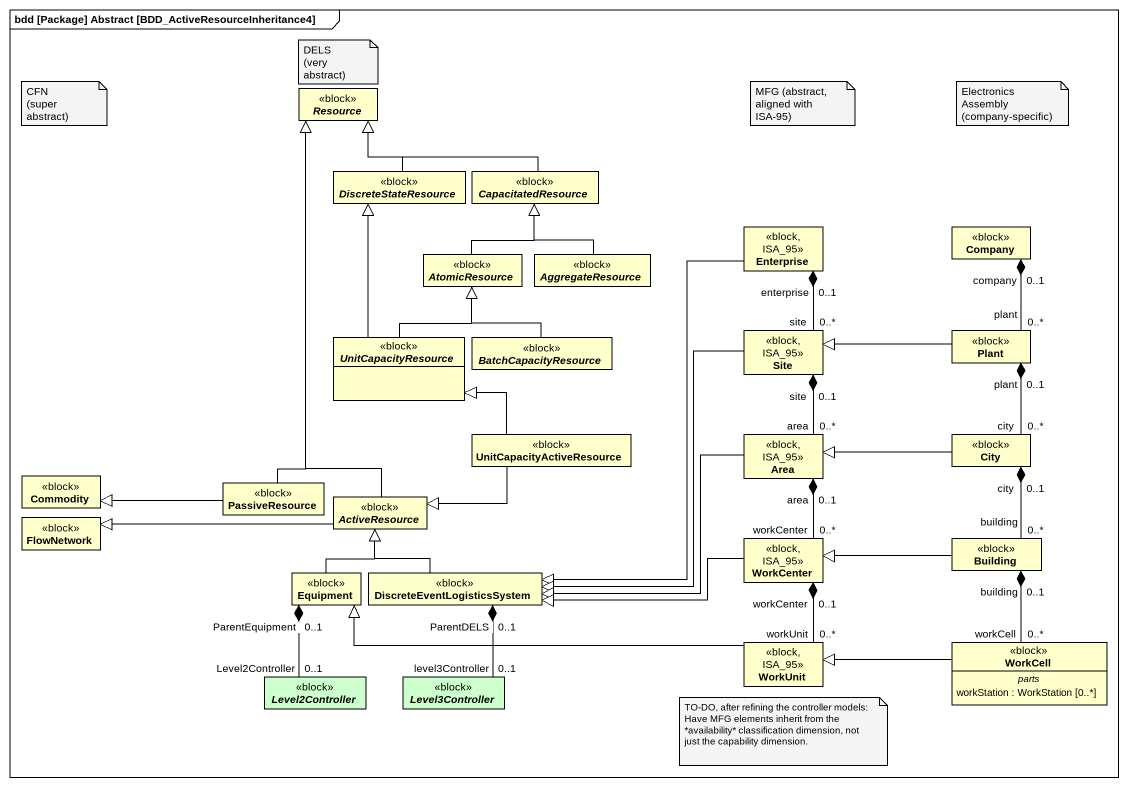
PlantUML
@startuml
mainframe bdd [Package] Abstract [BDD_ActiveResourceInheritance4]
hide circle
hide empty members
abstract class Resource <<block>>
abstract class DiscreteStateResource <<block>>
abstract class CapacitatedResource <<block>>
abstract class AtomicResource <<block>>
abstract class AggregateResource <<block>>
class Enterprise <<block, ISA_95>>
class Company <<block>>
abstract class UnitCapacityResource <<block>>
abstract class BatchCapacityResource <<block>>
class Site <<block, ISA_95>>
class Plant <<block>>
class UnitCapacityActiveResource <<block>>
class Area <<block, ISA_95>>
class City <<block>>
class Commodity <<block>>
class PassiveResource <<block>>
class FlowNetwork <<block>>
abstract class ActiveResource <<block>>
class Equipment <<block>>
class DiscreteEventLogisticsSystem <<block>>
class WorkCenter <<block, ISA_95>>
class Building <<block>>
class WorkUnit <<block, ISA_95>>
class WorkCell <<block>> {
  -- parts --
  workStation : WorkStation [0..*]
}
abstract class Level2Controller <<block>> #CCFFCC
abstract class Level3Controller <<block>> #CCFFCC
DiscreteStateResource -up-|> Resource
CapacitatedResource -left-|> Resource
AtomicResource -up-|> CapacitatedResource
AggregateResource -up-|> CapacitatedResource
Enterprise "enterprise\n0..1" *-- "site\n0..*" Site
Enterprise --|> DiscreteEventLogisticsSystem
Company "company\n0..1" *-- "plant\n0..*" Plant
UnitCapacityResource -up-|> DiscreteStateResource
UnitCapacityResource -up-|> AtomicResource
BatchCapacityResource -up-|> AtomicResource
Site "site\n0..1" *-- "area\n0..*" Area
Site --|> DiscreteEventLogisticsSystem
Plant -left-|> Site
Plant "plant\n0..1" *-- "city\n0..*" City
UnitCapacityActiveResource -left-|> UnitCapacityResource
UnitCapacityActiveResource -left-|> ActiveResource
Area -left-|> DiscreteEventLogisticsSystem
Area "area\n0..1" *-- "workCenter\n0..*" WorkCenter
City -left-|> Area
City "city\n0..1" *-- "building\n0..*" Building
PassiveResource -up-|> Resource
PassiveResource -left-|> Commodity
ActiveResource -up-|> Resource
ActiveResource -left-|> FlowNetwork
Equipment -up-|> ActiveResource
Equipment "ParentEquipment\n0..1" *-- "Level2Controller\n0..1" Level2Controller
DiscreteEventLogisticsSystem -up-|> ActiveResource
DiscreteEventLogisticsSystem "ParentDELS\n0..1" *-- "level3Controller\n0..1" Level3Controller
WorkCenter -left-|> DiscreteEventLogisticsSystem
WorkCenter "workCenter\n0..1" *-- "workUnit\n0..*" WorkUnit
Building -left-|> WorkCenter
Building "building\n0..1" *-- "workCell\n0..*" WorkCell
WorkUnit -left-|> Equipment
WorkCell -left-|> WorkUnit
note as N1
  DELS
  (very abstract)
end note
note as N2
  CFN
  (super abstract)
end note
note as N3
  MFG (abstract, aligned with ISA-95)
end note
note as N4
  Electronics Assembly
  (company-specific)
end note
note as N5
  TO-DO, after refining the controller models: Have MFG elements inherit from the *availability* classification dimension, not just the capability dimension.
end note
@enduml
